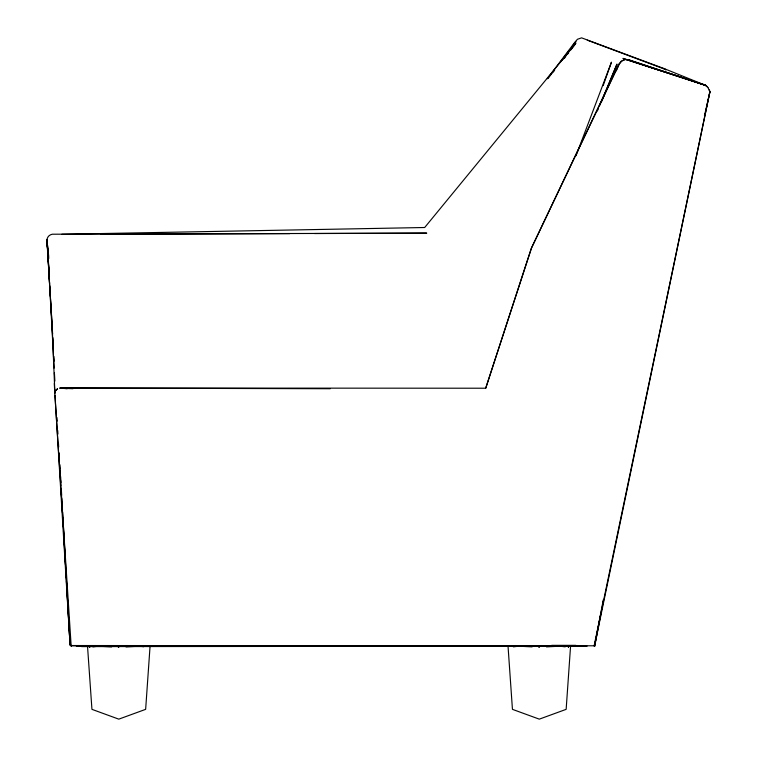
<?xml version="1.0" encoding="UTF-8"?>
<svg xmlns="http://www.w3.org/2000/svg" width="757" height="757" viewBox="0 0 757 757"><rect width="100%" height="100%" fill="white"/><g stroke="black" fill="none" stroke-linecap="round" stroke-linejoin="round"><path stroke-width="1.14" d="M54.126 368.101L47.152 239.6L47.294 241.947M150.066 646.185L145.647 709.347L118.792 719.15L91.938 709.347L87.519 646.185M570.57 646.185L566.151 709.347L539.296 719.15L512.442 709.347L508.032 646.185L484.376 646.1M594.065 645.787L594.737 646.118L601.105 612.536M602.865 603.282L603.301 600.963M603.338 599.714L594.519 646.005L709.915 91.644M594.737 646.118L594.122 645.787L709.943 91.55L708.173 88.086M704.445 115.84L709.952 91.758L709.214 89.932M577.137 646.185L71.149 645.778L54.778 393.252L55.479 390.65L57.428 388.918M67.099 388.748L59.992 388.038L485.71 388.218L531.66 247.643L619.075 64.298L616.283 70.808M485.71 388.218L531.234 248.514L618.743 64.279L621.185 61.213L624.572 59.538L628.452 59.689L705.524 85.342L706.972 86.686M603.178 85.607L611.448 62.188L576.011 155.743M601.834 101.173L616.983 64.08L599.62 105.545M597.339 110.995L598.257 108.819M118.319 647.226L118.792 646.185L118.792 647.226M538.833 647.226L539.296 646.185L539.296 647.226M553.253 71.953L554.663 70.07M562.423 59.699L566.662 54.04M547.311 78.756L574.923 42.137L577.468 39.269L581.594 37.85L663.681 68.423L705.524 85.342L626.105 59.481M548.087 78.387L554.493 69.937M560.18 62.424L568.715 51.164M564.391 58.336L565.82 56.463M567.248 54.589L568.677 52.716M570.825 49.905L575.831 43.357L424.686 227.507L61.819 234.292M619.169 64.307L621.62 61.241M55.516 390.744L57.418 388.843M622.462 60.825L625.008 59.557M92.865 646.838L98.155 646.185L111.601 646.875M513.369 646.838L518.668 646.185L532.105 646.875M125.984 646.875L139.43 646.185L143.66 646.705M546.488 646.875L559.934 646.185L565.224 646.838M100.795 234.292L289.761 233.62M314.571 233.535L426.768 233.137L52.252 234.216C41.644 236.667 49.905 252.005 48.543 258.885L47.483 245.154M551.654 645.352L575.954 645.352M594.122 645.787L71.688 645.532L71.092 646.185L71.612 645.532L70.079 644.955L55.015 395.324M76.362 646.185L88.172 646.175M149.574 646.128L183.809 646.1M552.203 645.806L576.995 645.787M587.063 646.185L81.519 646.601M59.992 388.038L330.251 388.72M60.03 388.218L73.013 388.701M627.553 59.576L628.452 59.689M705.25 85.286L622.945 58.393L703.906 84.689M628.026 59.661L705.562 85.238L708.183 87.698M587.309 40.168L665.677 69.521M663.681 68.423L665.886 69.975M66.417 581.338L70.079 644.955L71.149 645.778M705.562 85.238L706.962 86.478M47.303 242.865L47.048 239.43L49.565 283.572M49.707 285.919L50.359 296.479M50.501 298.826L51.069 308.203M51.211 310.55L52.612 334.036M47.057 242.533L52.148 325.794L54.873 392.978M47.492 245.467L49.47 279.484M54.4 372.813L54.873 381.064M56.974 417.58L57.182 421.119M57.721 430.544L57.929 434.073M58.469 443.498L58.677 447.037M59.15 455.279L59.425 459.991M59.898 468.242L60.172 472.955M60.579 480.023L60.91 485.909M61.326 492.977L61.658 498.872M61.998 504.758L62.481 513.009M62.746 517.722L63.219 525.964M63.493 530.676L63.966 538.927M64.241 543.64L64.714 551.881M64.988 556.594L65.462 564.845M65.67 568.375L66.209 577.799M52.81 337.575L53.34 346.99M53.87 356.415L54.135 361.127M59.292 452.989L59.425 455.345M59.954 464.76L60.153 468.299M60.617 476.541L60.948 482.427M61.279 488.312L61.677 495.381M61.875 498.92L62.471 509.518M62.604 511.874L70.079 644.955M54.305 383.553L54.816 393.309M568.479 646.185L568.412 647.226L568.479 646.185M575.831 41.777L572.301 46.499L575.831 41.777M89.686 647.226L89.61 646.185L89.686 647.226"/></g></svg>
